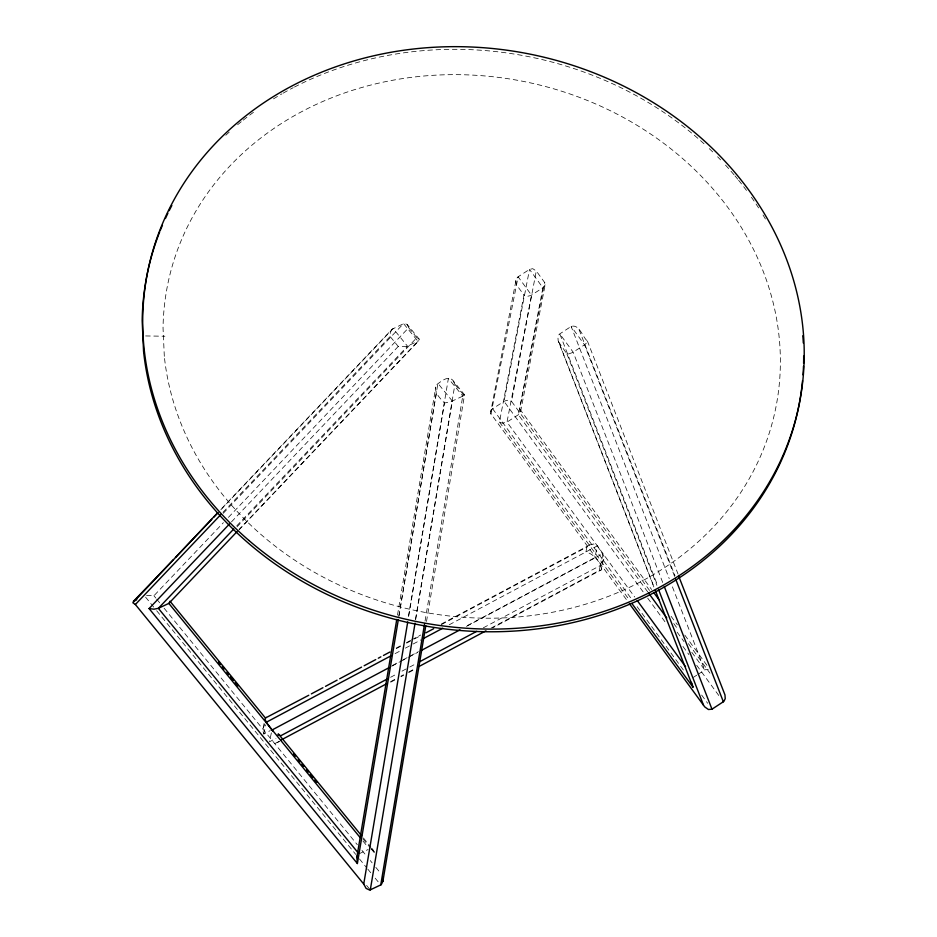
<?xml version="1.0" encoding="UTF-8"?>
<svg xmlns="http://www.w3.org/2000/svg" width="937" height="937" viewBox="0 0 937 937"><rect width="100%" height="100%" fill="white"/><g stroke="black" fill="none" stroke-linecap="round" stroke-linejoin="round"><path stroke-width="0.7" stroke-dasharray="4.68 3.51" d="M426.511 621.465L464.553 394.793L452.571 379.989C447.945 375.175 440.554 381.863 436.56 384.732C432.953 391.889 440.191 398.284 444.478 403.039L408.462 617.624M601.788 569.087C600.043 561.767 593.66 553.708 585.894 552.01L586.925 547.044L589.724 544.959L593.636 543.964L597.337 545.861L603.967 556.18L601.331 569.872L492.581 627.895M515.783 280.304L516.416 284.731L523.959 295.061L499.433 422.037L502.255 423.243L506.987 422.118L518.384 414.728L520.433 412.374L545.135 284.871L544.865 282.798L536.269 270.969L532.766 268.696L529.51 269.399L518.114 276.79L516.264 278.898L490.473 413.205L627.603 601.214M520.597 411.835L519.684 408.907L544.584 282.353M397.511 615.035L435.787 387.04M398.916 615.738L437.919 383.397L452.348 401.059L415.559 620.259M398.811 616.769L436.361 393.095M408.403 616.581L448.378 378.466L462.808 396.128L464.553 394.793M415.442 619.556L454.925 384.334L452.571 379.989M425.047 621.09L463.054 394.278L454.925 384.334M264.047 723.481L262.805 730.473L263.859 734.011L270.289 730.579M649.575 590.451L511.579 401.423L536.269 270.969M263.859 734.011L265.71 725.039M271.367 732.839L269.505 741.799L275.946 738.368M491.105 628.083L599.282 570.446L600.312 565.479L603.803 559.319M263.039 728.342L264.972 724.043M490.414 411.624L492.066 409.129L504.621 400.989L508.065 400.169L511.579 401.423M545.135 284.871L543.472 287.366L530.916 295.495L527.472 296.315L523.959 295.061M239.017 529.909L419.132 340.4L419.155 339.089L407.197 324.448L404.093 323.406L392.088 329.238L220.909 509.318M392.088 329.238L390.296 332.424L390.12 336.5L398.237 346.444L406.295 346.631L418.851 340.717M220.827 509.775L393.095 328.536L407.525 346.198L236.733 525.88M222.959 512.352L390.12 336.5M223.229 513.324L403.554 323.605L417.984 341.267L239.158 529.405M146.594 595.393L153.926 595.756L223.404 522.659M228.441 517.365L408.684 327.727L407.197 324.448M231.462 521.897L398.237 346.444M236.979 526.875L416.813 337.671L419.155 339.089M279.027 741.425L275.138 743.474L271.484 743.346M693.345 677.381L696.765 675.167M697.901 674.429L705.35 669.674L708.267 669.662M396.199 648.076L401.364 645.324M406.517 642.583L410.394 640.51M411.683 639.83L420.713 635.017M441.35 624.019L589.724 544.959M396.339 648.591L401.493 645.851M406.646 643.11L413.076 639.678M414.365 638.987L420.807 635.555M441.409 624.581L586.925 547.044M395.098 653.616L400.462 650.817M405.405 648.123L411.847 644.691M413.135 644.012L421.064 639.842M449.198 624.792L597.337 545.861L594.901 557.609L464.799 626.935M392.662 665.375L401.68 660.573M402.969 659.882L418.429 651.648M391.736 666.219L399.467 662.096M400.755 661.405L407.197 657.973M408.485 657.294L417.504 652.48M466.45 626.408L602.995 553.65L600.558 565.398L483.129 627.919M390.588 677.287L397.03 673.855M401.996 671.15L408.438 667.718M409.727 667.027L416.356 663.548M390.659 681.609L395.812 678.856M400.966 676.116L403.542 674.745M408.696 672.005L415.126 668.573M277.118 742.701L279.695 741.331M390.659 682.206L395.812 679.454M400.977 676.701L403.554 675.331M408.719 672.579L415.173 669.147M462.808 396.128L451.165 401.563L444.478 403.039M358.953 853.841L368.1 849.531M600.957 570.141L599.282 570.446M145.622 335.95L164.9 336.231M463.054 394.278L464.529 394.629M371.146 848.77L374.695 851.944M558.475 341.7L566.92 353.917L567.951 354.139L572.566 352.558L584.559 344.804L587.159 342.438L587.37 340.963C582.673 337.507 579.511 323.71 571.16 326.439L559.213 334.263L557.902 337.004L558.171 340.728L654.424 588.459M587.37 340.963L678.048 574.088M490.953 414.142L518.114 276.79L531.525 295.155L506.987 422.118L634.677 597.021M408.684 327.727L416.813 337.671M363.415 837.971L370.829 847.036M371.755 848.172L373.605 850.433M362.994 838.908L370.408 847.973M371.333 849.109L375.96 854.778M362.935 840.993L367.562 846.65M153.926 595.756L155.776 598.017M156.702 599.153L160.403 603.674M164.104 608.207L357.337 844.741M361.963 850.398L366.59 856.055M370.291 860.576L372.13 862.848M375.831 867.369L380.457 873.026M145.575 597.127L155.753 609.6M156.678 610.725L355.744 854.392M359.445 858.924L366.859 867.99M367.784 869.114L371.485 873.659M375.187 878.192L378.888 882.724M366.59 885.383L370.291 889.916M519.684 408.907L651.602 589.514M671.056 616.265L677.392 624.838M684.818 635.122L707.482 666.055M673.726 623.538L678.048 629.441M688.39 643.625L709.953 673.153M647.795 591.997L518.384 414.728L542.921 287.764L529.51 269.399L504.024 401.341L643.379 592.219M677.135 632.17L684.033 641.634M691.799 652.269L704.741 669.99L671.876 585.473M647.678 598.111L666.605 624.03M682.944 646.425L688.964 654.67M696.706 665.282L719.077 695.91M492.616 408.731L631.116 598.438M637.137 606.684L683.588 670.306M701.649 695.055L707.669 703.3M499.433 422.037L629.313 599.938M579.054 329.578L675.038 575.845M674.628 576.442L584.559 344.804L571.16 326.439L669.229 578.656M662.705 582.474L573.163 352.195L559.764 333.83L657.821 586.047M566.92 353.917L656.919 585.367M559.377 343.574L654.26 587.604M225.794 135.256A332.424 289.322 11.7 0 1 230.022 131.367M237.623 124.738A332.424 289.322 11.7 0 1 242.097 121.049M243.233 120.147A332.424 289.322 11.7 0 1 254.817 111.339M273.499 98.865A332.424 289.322 11.7 0 1 282.002 93.817M283.232 93.114A332.424 289.322 11.7 0 1 293.222 87.68M294.487 87.024A332.424 289.322 11.7 0 1 705.046 144.696M709.297 148.655A332.424 289.322 11.7 0 1 713.479 152.684M717.578 156.772A332.424 289.322 11.7 0 1 720.588 159.876M725.507 165.111A332.424 289.322 11.7 0 1 734.046 174.786M734.971 175.875A332.424 289.322 11.7 0 1 737.712 179.178M738.602 180.279A332.424 289.322 11.7 0 1 747.293 191.511M751.427 197.238A332.424 289.322 11.7 0 1 759.263 208.939M763.023 214.983A332.424 289.322 11.7 0 1 765.986 220.008M164.315 356.329L163.038 327.88A310.229 270.008 11.7 0 1 620.153 115.731A310.229 270.008 11.7 0 1 640.955 581.596A310.229 270.008 11.7 0 1 164.315 356.329"/><path stroke-width="1.41" d="M396.784 619.369L356.81 857.472L357.384 863.539L398.33 619.662M217.899 512.504L132.855 602.772L135.361 604.517L363.732 884.059L366.098 888.393L369.74 890.103L381.254 884.669L382.882 881.354L382.811 877.372M363.732 884.059L407.736 621.945M370.291 889.916L415.068 623.14M380.738 884.985L424.555 623.972M382.882 881.354L425.785 625.799M356.81 857.472L357.583 855.165M133.312 601.484L173.474 559.6M175.488 557.48L211.762 519.321M213.777 517.201L217.806 512.961M135.361 604.517L220.945 514.472M357.384 863.539L149.088 608.57L229.46 524.006M233.723 529.054L158.365 608.324L153.973 609.191L149.088 608.57M237.143 531.525L168.824 603.393L158.365 608.324L358.028 852.717M629.336 603.58L704.706 706.873L708.442 709.52L711.979 709.192L723.914 701.368L725.238 698.639L724.969 694.914L678.763 576.325M308.777 695.254L266.928 717.227M311.342 693.884L322.937 687.711M325.514 686.341L337.097 680.157M339.674 678.786L361.565 667.121M364.142 665.75L375.737 659.578M378.314 658.207L380.89 656.825M383.467 655.455L389.897 652.023M425.96 632.815L433.679 628.692M266.366 717.32L264.995 719.077L266.284 722.263L391.233 655.677M423.442 638.519L442.756 628.223M266.284 722.263L271.941 730.052L389.16 667.589M421.369 650.43L460.008 629.84M387.824 678.693L280.948 735.65L277.856 734.795M418.734 662.225L476.687 631.351M281.205 739.937L386.805 683.659M418.991 666.512L485.963 630.824M134.19 600.933L136.802 599.692M273.112 731.434L271.941 730.052M265.323 717.894L169.995 601.226L170.159 602.21L168.824 603.393L360.159 837.596M278.277 733.753L361.565 835.71M218.567 662.131L220.429 664.403M222.28 666.664L224.13 668.936M226.906 672.333L228.757 674.593M230.607 676.865L233.383 680.262M235.234 682.534L238.01 685.931M293.562 753.922L295.413 756.182M298.189 759.591L300.039 761.851M301.89 764.123L303.74 766.384M306.528 769.781L308.378 772.053M310.229 774.313L313.005 777.722M314.855 779.982L316.706 782.254M653.862 592.699L659.016 599.774M648.662 593.18L666.781 617.998M637.265 600.57L685.579 666.746M631.889 603.475L692.958 687.126L655.326 590.333M692.958 687.126L691.412 682.347M675.694 579.171L723.376 701.801M664.286 586.562L711.979 709.192M658.512 589.455L703.511 705.186M802.54 380.656A332.424 289.322 11.7 0 1 474.38 631.397A332.424 289.322 11.7 0 1 143.548 351.152L142.178 320.677A332.424 289.322 11.7 0 1 159.7 231.861M160.239 230.525A332.424 289.322 11.7 0 1 162.452 225.173M165.392 218.532A332.424 289.322 11.7 0 1 167.887 213.285M169.175 210.673A332.424 289.322 11.7 0 1 171.846 205.508M802.822 335.751A332.424 289.322 11.7 0 1 803.314 343.012M803.677 356.083A332.424 289.322 11.7 0 1 803.595 363.322M803.501 366.215A332.424 289.322 11.7 0 1 803.021 374.882M248.961 540.497A332.424 289.322 11.7 0 0 796.075 417.726A332.424 289.322 11.7 0 0 375.362 55.412A332.424 289.322 11.7 0 0 248.961 540.497"/></g></svg>
